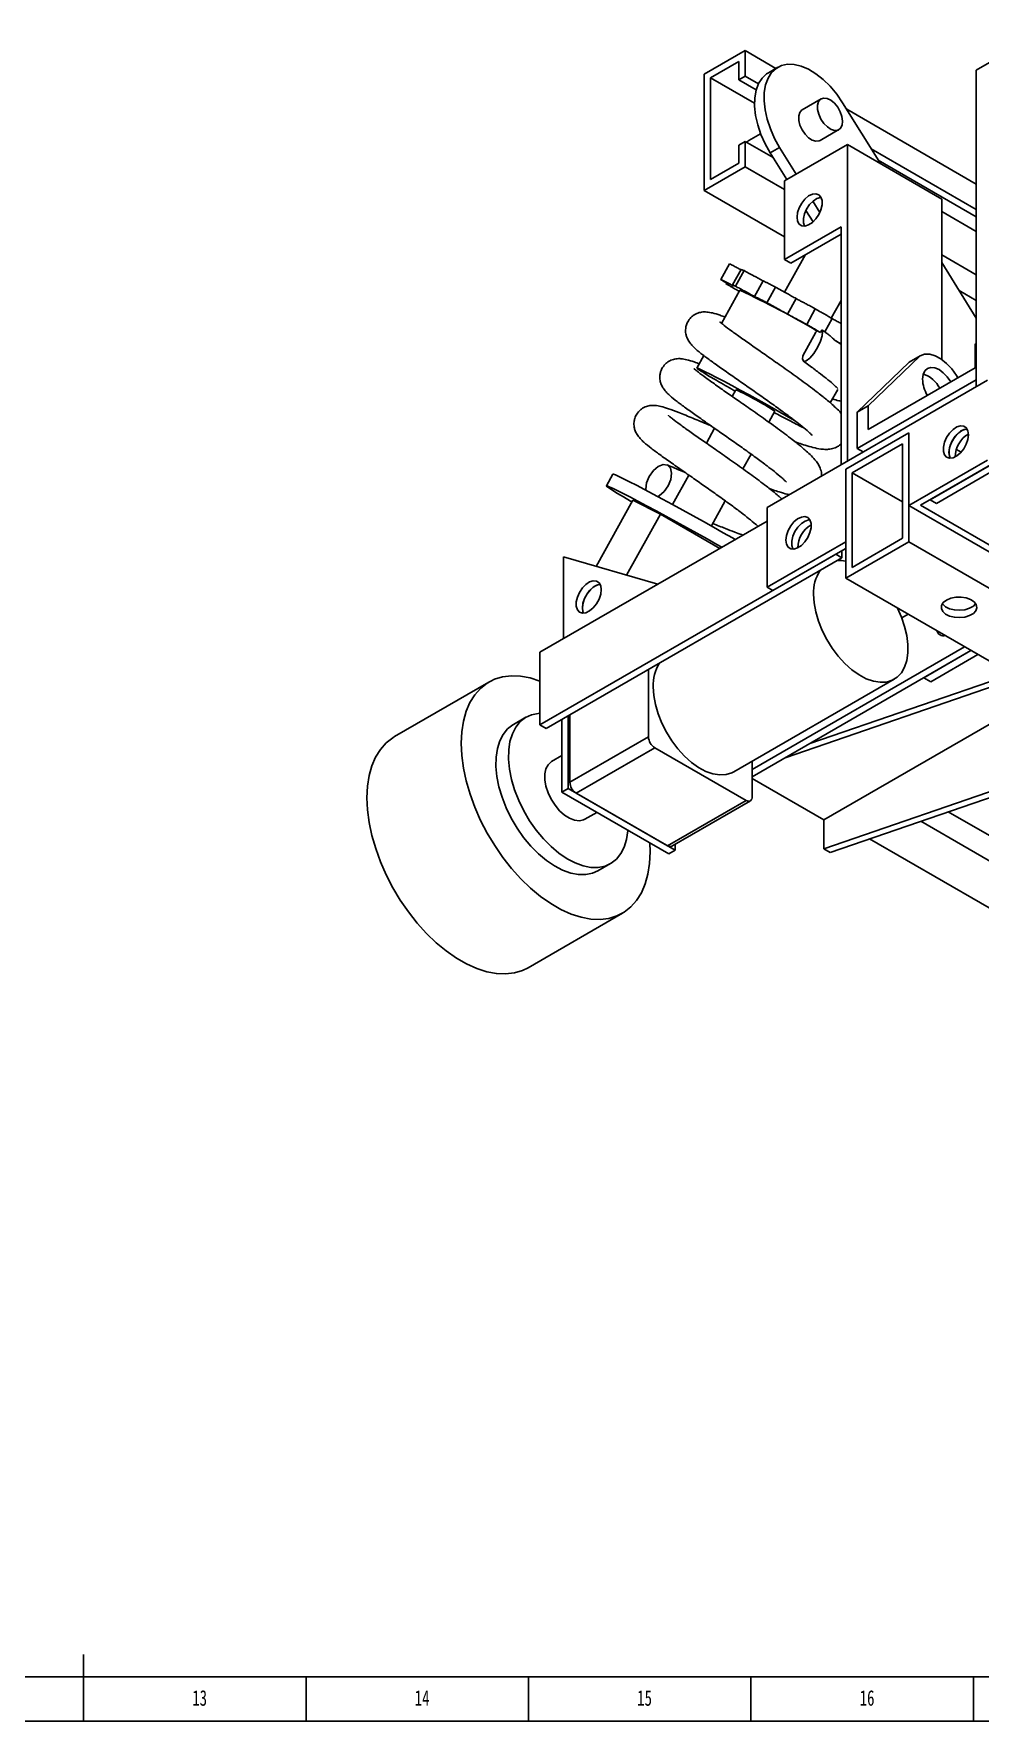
# Model space of a CAD drawing. Header units: millimetres. Extents: x 0 to 1189, y -577 to 841.
# Drawn here: x 590.8 to 803.5, y 0 to 379.3 of the extents above; entities that cross this region are included whole.
import ezdxf

# ---------------------------------------------------------------- set-up
doc = ezdxf.new("R2010")
doc.units = ezdxf.units.MM
doc.layers.add('10', color=7, linetype='Continuous')
doc.layers.add('5', color=7, linetype='Continuous')
doc.styles.add('SLDTEXTSTYLE5', font='TXT', dxfattribs={"width": 0.7})

msp = doc.modelspace()

# ---------------------------------------------------------------- linework, layer by layer
at = {"color": 7, "linetype": 'Continuous', "lineweight": 25}
for p, q in [((816.79643, 379.25773), (802.6543, 371.09365)), ((741.48956, 370.1568), (750.68195, 375.46345)), ((749.26773, 373.01396), (742.90377, 369.34012)), ((749.26773, 368.93126), (749.26773, 373.01396)), ((750.68195, 375.46345), (750.68195, 369.74767)), ((757.60288, 371.46808), (750.68195, 375.46345)), ((758.0318, 371.71569), (755.91048, 370.49108)), ((741.48956, 344.02749), (741.48956, 370.1568)), ((742.90377, 369.34012), (742.90377, 346.47698)), ((752.80327, 363.62527), (742.90377, 369.34012)), ((750.68195, 369.74767), (749.26773, 368.93126)), ((753.1875, 366.66842), (749.26773, 368.93126)), ((753.68891, 368.01178), (750.68195, 369.74767)), ((802.6543, 371.09365), (802.6543, 299.95515)), ((767.77399, 364.63838), (763.53135, 362.18916)), ((781.10379, 350.06176), (772.61196, 363.75648)), ((802.6543, 345.46045), (773.53234, 362.2722)), ((754.18103, 356.79133), (751.51054, 355.24969)), ((767.53103, 355.26076), (771.77367, 357.70999)), ((749.26773, 354.23352), (750.68195, 355.04993)), ((749.26773, 350.15082), (749.26773, 354.23352)), ((750.68195, 355.04993), (750.68195, 349.33414)), ((756.9848, 351.41136), (750.68195, 355.04993)), ((758.45041, 353.69344), (756.32909, 352.46882)), ((758.45041, 353.69344), (762.15736, 347.71527)), ((773.66292, 354.35728), (759.52078, 346.1932)), ((773.66292, 283.21878), (773.66292, 354.35728)), ((773.66292, 354.35728), (794.87612, 342.11116)), ((802.6543, 339.74467), (779.05266, 353.3696)), ((750.68195, 349.33414), (741.48956, 344.02749)), ((742.90377, 346.47698), (749.26773, 350.15082)), ((759.52078, 344.23159), (750.68195, 349.33414)), ((756.32909, 352.46882), (760.03604, 346.49066)), ((802.6543, 338.11185), (780.62964, 350.82642)), ((759.52078, 346.1932), (759.52078, 328.53188)), ((759.52078, 333.61828), (741.48956, 344.02749)), ((765.92749, 341.6352), (767.49025, 339.11493)), ((794.87612, 306.05371), (794.87612, 342.11116)), ((764.34793, 339.53689), (765.94565, 336.96026)), ((802.6543, 334.84688), (794.87612, 339.33712)), ((759.52078, 328.53188), (772.24871, 335.87955)), ((760.93499, 327.71547), (772.2487, 334.24674)), ((772.24871, 335.87955), (772.24871, 282.40238)), ((747.1815, 327.51983), (745.24773, 324.01993)), ((747.18399, 327.5219), (745.25023, 324.022)), ((749.78126, 326.30755), (747.8475, 322.80765)), ((759.52078, 328.53188), (760.93499, 327.71547)), ((764.24435, 329.62592), (759.57602, 321.17676)), ((802.6543, 325.04693), (794.87612, 329.53717)), ((802.6543, 315.30735), (794.87612, 327.85118)), ((746.64902, 322.93974), (746.38089, 323.13382)), ((750.44958, 326.01204), (748.51581, 322.51214)), ((754.73916, 323.7099), (752.80539, 320.21)), ((749.52871, 321.60223), (745.41317, 314.15357)), ((757.50454, 322.31462), (755.57077, 318.81472)), ((762.16893, 319.72249), (760.23516, 316.2226)), ((770.06138, 315.34079), (772.2487, 319.29959)), ((802.6543, 319.33114), (798.76811, 321.57459)), ((766.4585, 317.42036), (764.52474, 313.92046)), ((770.24788, 315.2328), (768.60241, 312.25468)), ((763.62505, 306.88468), (766.57227, 312.21882)), ((766.86428, 312.47127), (766.57226, 312.21881)), ((766.86427, 312.47127), (767.6115, 312.13787)), ((767.6115, 312.13787), (767.9383, 312.72936)), ((858.72258, 312.89535), (792.25454, 274.52417)), ((860.1368, 312.07894), (793.66876, 273.70776)), ((802.6543, 309.73312), (802.40634, 309.49407)), ((802.6543, 309.63721), (802.40634, 309.49407)), ((802.40634, 309.49407), (802.40634, 304.18656)), ((741.42063, 306.92753), (739.85988, 304.10275)), ((787.54974, 305.4277), (775.88984, 294.18642)), ((778.36471, 295.61513), (790.02461, 306.85641)), ((802.40634, 304.18656), (778.36471, 290.30762)), ((790.02461, 306.85641), (787.54974, 305.4277)), ((805.12917, 301.38387), (755.6317, 272.80958)), ((802.6543, 301.4718), (775.88984, 286.02101)), ((748.61271, 299.26663), (747.77834, 297.75652)), ((769.83301, 296.31749), (771.49776, 299.33049)), ((756.00684, 291.97144), (757.36553, 294.43051)), ((778.36471, 295.61513), (775.88984, 294.18642)), ((775.88984, 294.18642), (775.88984, 286.02101)), ((778.36471, 290.30762), (778.36471, 295.61513)), ((743.81387, 290.58129), (741.97704, 287.25683)), ((773.30937, 281.3816), (787.4515, 289.54568)), ((787.4515, 289.54568), (787.4515, 265.04946)), ((787.4515, 289.54568), (787.4515, 273.21486)), ((750.20554, 281.47174), (752.03284, 284.77895)), ((786.03729, 287.09619), (774.72358, 280.56493)), ((775.88984, 286.02101), (777.20344, 285.26268)), ((786.03729, 265.86613), (786.03729, 287.09619)), ((798.16211, 285.81154), (799.22274, 285.19925)), ((773.30937, 281.3816), (773.30937, 256.88538)), ((773.30937, 265.05079), (773.30937, 281.3816)), ((787.4515, 273.21486), (805.12917, 283.41997)), ((790.13322, 273.29956), (806.39668, 282.68825)), ((720.98023, 280.27158), (719.5299, 277.64666)), ((738.01257, 280.0816), (734.358, 273.46724)), ((774.72358, 280.56493), (774.72358, 259.33487)), ((786.03729, 274.03367), (774.72358, 280.56493)), ((725.45411, 274.43505), (717.22927, 259.54904)), ((731.64643, 271.31069), (725.45411, 274.43505)), ((743.11083, 268.63112), (746.23154, 274.27926)), ((787.4515, 273.21486), (824.22105, 251.98826)), ((824.07435, 253.70576), (790.13322, 273.29956)), ((793.66876, 273.70776), (792.25454, 274.52417)), ((755.63169, 269.71306), (704.5733, 240.23768)), ((724.05825, 257.57693), (731.64643, 271.31069)), ((731.64643, 271.31069), (745.0228, 263.58868)), ((755.6317, 272.80958), (755.6317, 254.84568)), ((774.72358, 259.33487), (786.03729, 265.86613)), ((704.5733, 223.90687), (771.04134, 262.27805)), ((755.6317, 254.84568), (773.30937, 265.05079)), ((756.8992, 254.11397), (773.16266, 263.50266)), ((771.04134, 262.27805), (772.45556, 261.46164)), ((772.45556, 263.09445), (772.45556, 261.46164)), ((773.16266, 263.50266), (773.30936, 263.41797)), ((773.30937, 256.88538), (787.4515, 265.04946)), ((787.4515, 265.04946), (1026.45359, 127.07649)), ((772.45556, 261.46164), (705.98752, 223.09046)), ((709.8766, 261.67238), (709.8766, 243.29921)), ((731.09096, 255.546), (709.8766, 261.67238)), ((755.6317, 254.84568), (756.8992, 254.11397)), ((1012.31145, 118.91241), (773.30937, 256.88538)), ((785.88589, 247.99058), (787.30158, 248.80784)), ((795.20341, 244.26138), (795.33359, 243.93533)), ((795.33359, 243.93533), (795.20918, 244.24288)), ((704.5733, 240.23768), (704.5733, 223.90687)), ((752.30301, 213.90587), (800.03157, 241.45898)), ((752.30301, 212.27305), (801.44578, 240.64257)), ((801.44578, 240.64257), (790.84033, 234.52017)), ((792.40124, 233.61908), (803.0067, 239.74147)), ((728.96849, 221.25181), (728.96849, 236.35709)), ((765.26703, 219.75702), (810.60683, 235.35401)), ((693.11006, 233.56037), (671.89685, 221.31425)), ((748.13514, 213.36556), (784.19759, 234.18396)), ((759.68202, 216.53286), (811.49313, 234.356)), ((790.84033, 234.52017), (792.40124, 233.61908)), ((817.43251, 230.92727), (768.35962, 202.59809)), ((701.43804, 225.66665), (698.60961, 224.03383)), ((704.5733, 223.90687), (705.98752, 223.09046)), ((709.52305, 208.80133), (709.52305, 225.13148)), ((710.93726, 209.61773), (710.93726, 225.94789)), ((711.29082, 211.04671), (711.29082, 226.15199)), ((711.29082, 211.04671), (728.96849, 221.25181)), ((709.52305, 217.05533), (707.18757, 215.70709)), ((712.70504, 208.59722), (730.3827, 218.80232)), ((750.8888, 206.96441), (730.3827, 218.80232)), ((836.94897, 219.66065), (768.35962, 196.06576)), ((769.77383, 195.24935), (838.8911, 219.02585)), ((752.30301, 215.77162), (752.30301, 207.78108)), ((710.93726, 209.61773), (709.52305, 208.80133)), ((733.56468, 194.92239), (709.52305, 208.80133)), ((734.9789, 195.7388), (710.93726, 209.61773)), ((733.21113, 196.75931), (712.70504, 208.59722)), ((752.30301, 211.86737), (768.35962, 202.59809)), ((733.21113, 196.75931), (750.8888, 206.96441)), ((734.21105, 196.66029), (751.88872, 206.86539)), ((714.68696, 202.71635), (717.37532, 204.26831)), ((768.35962, 202.59809), (768.35962, 196.06576)), ((885.03223, 147.49081), (790.1569, 202.26117)), ((877.07988, 157.79739), (796.36101, 204.3954)), ((875.83985, 142.18415), (778.63685, 198.29825)), ((734.9789, 195.7388), (733.56468, 194.92239)), ((734.9789, 197.10356), (734.9789, 195.7388)), ((768.35962, 196.06576), (769.77383, 195.24935)), ((717.60806, 191.12397), (720.43649, 192.75679)), ((701.89441, 169.35131), (723.10762, 181.59744))]:
    msp.add_line(p, q, dxfattribs=at)
at = {"color": 7, "linetype": 'Continuous', "lineweight": 25, "flags": 128}
for points in [[(772.61196, 363.75648), (771.28942, 365.6868), (769.8251, 367.44569), (768.25504, 368.98985), (766.61792, 370.28126), (764.95403, 371.28811), (763.30435, 371.98562), (761.70951, 372.35661), (760.20877, 372.39193), (758.83909, 372.09073), (757.63419, 371.46042), (756.62373, 370.51651), (755.83262, 369.28228), (755.2803, 367.78808), (754.98041, 366.07071), (754.9403, 364.17247), (755.16098, 362.14008), (755.63701, 360.02362), (756.35666, 357.87517), (757.30223, 355.74765), (758.45041, 353.69344)], [(755.91048, 370.49108), (755.51287, 370.23581), (754.50241, 369.2919), (753.7113, 368.05766), (753.15898, 366.56347), (752.85909, 364.84609), (752.81898, 362.94785), (753.03966, 360.91547), (753.51569, 358.799), (754.23534, 356.65055), (755.18091, 354.52304), (756.32909, 352.46882)], [(766.97011, 363.22349), (767.20462, 364.02328), (767.66742, 364.56992), (768.31737, 364.81483), (769.09675, 364.73626), (769.93628, 364.34117), (770.76138, 363.66469), (771.49873, 362.76691), (772.08282, 361.72762), (772.46174, 360.63914), (772.60183, 359.59822), (772.49064, 358.69732), (772.13805, 358.01651), (771.57539, 357.61626), (770.85265, 357.53215), (770.03405, 357.77165), (769.19233, 358.31349), (768.40228, 359.1095), (767.7341, 360.08897), (767.24716, 361.16488), (766.98472, 362.2416), (766.97011, 363.22349)], [(763.53135, 362.18916), (763.42532, 362.12109), (762.96232, 361.57471), (762.72758, 360.77514), (762.74194, 359.79339), (763.00415, 358.71672), (763.49089, 357.64077), (764.15892, 356.66116), (764.94889, 355.86492), (765.79059, 355.32281), (766.60925, 355.083), (767.33211, 355.16679), (767.53103, 355.26076)], [(751.06016, 354.8316), (751.29902, 355.0985), (751.51054, 355.24969)], [(762.34921, 338.02753), (762.47487, 337.13735), (762.84068, 336.47135), (763.41414, 336.08871), (764.1443, 336.02342), (764.96627, 336.28129), (765.80702, 336.8394), (766.59185, 337.64817), (767.25102, 338.63573), (767.72596, 339.71432), (767.97447, 340.78812), (767.97447, 341.76172), (767.72596, 342.54859), (767.25102, 343.07884), (766.59185, 343.30533), (765.80702, 343.20795), (764.96627, 342.79535), (764.1443, 342.10419), (763.41414, 341.19588), (762.84068, 340.15114), (762.47487, 339.06278), (762.34921, 338.02753)], [(767.75544, 342.49263), (767.62519, 342.48086), (766.80322, 342.22299), (765.96246, 341.66487), (765.17763, 340.85611), (764.51846, 339.86855), (764.04352, 338.78995), (763.79501, 337.71615), (763.79501, 336.74256), (764.01404, 336.01164)], [(763.62505, 306.8847), (763.58682, 306.09493), (763.86312, 305.63126), (764.44118, 305.71373), (765.233, 306.3298), (766.11802, 307.38566), (766.96152, 308.72059), (767.63506, 310.13134), (768.03613, 311.40314), (768.10365, 312.34237), (767.93831, 312.72936)], [(790.02461, 306.85641), (791.02514, 307.20988), (792.17419, 307.21074), (793.41924, 306.85894), (794.70339, 306.17058), (795.96794, 305.17711), (797.15509, 303.92395), (798.21059, 302.46835), (798.52625, 301.94663)], [(740.85107, 303.37548), (740.22475, 303.78801), (739.90279, 304.03507), (739.89286, 304.11077), (740.1952, 304.01331), (740.80261, 303.74501), (741.70061, 303.31227), (742.86776, 302.7254), (744.27626, 301.99841), (745.89252, 301.14861), (747.67798, 300.19629), (749.59009, 299.16415), (751.58324, 298.07679), (753.60992, 296.96014), (755.62179, 295.84083), (757.5709, 294.74555), (759.41075, 293.70042), (761.09748, 292.73035), (761.91996, 292.252)], [(790.5623, 301.63827), (790.6888, 302.67476), (791.05966, 303.49457), (791.64961, 304.04183), (792.41846, 304.27924), (793.31379, 304.19063), (794.27461, 303.78204), (795.23543, 303.0813), (796.13077, 302.13617), (796.89961, 301.01107), (796.90112, 301.00846)], [(800.88653, 289.13615), (800.76087, 290.02633), (800.39506, 290.69233), (799.8216, 291.07497), (799.09144, 291.14025), (798.26947, 290.88239), (797.42872, 290.32427), (796.64389, 289.51551), (795.98472, 288.52795), (795.50978, 287.44935), (795.26127, 286.37555), (795.26127, 285.40196), (795.50978, 284.61508), (795.98472, 284.08484), (796.64389, 283.85835), (797.42872, 283.95572), (798.26947, 284.36833), (799.09144, 285.05948), (799.8216, 285.96779), (800.39506, 287.01254), (800.76087, 288.10089), (800.88653, 289.13615)], [(796.49719, 285.1388), (796.62284, 286.17406), (796.98866, 287.26242), (797.56212, 288.30716), (798.29227, 289.21547), (799.11424, 289.90663), (799.95499, 290.31923), (800.58865, 290.42318)], [(800.58865, 290.42318), (800.35895, 290.40854), (799.53698, 290.15067), (798.69623, 289.59255), (797.9114, 288.78379), (797.25223, 287.79623), (796.77728, 286.71764), (796.52878, 285.64384), (796.52878, 284.67024), (796.77728, 283.88337), (796.79506, 283.85177)], [(796.79506, 283.85177), (796.62284, 284.24862), (796.49719, 285.1388)], [(730.98615, 275.28345), (731.35833, 275.42728), (732.46003, 276.35971), (733.3796, 277.65128), (733.97707, 279.10538), (734.16146, 280.50063), (733.90471, 281.62462), (733.2459, 282.30623), (732.28534, 282.44168), (731.16925, 282.01037), (730.06756, 281.07795), (729.14798, 279.78638), (728.55052, 278.33228), (728.36613, 276.93703), (728.4337, 276.64119)], [(725.23586, 274.04006), (724.92212, 274.22341), (723.34541, 275.1536), (722.013, 275.95568), (720.94866, 276.61533), (720.1714, 277.12078), (719.69508, 277.46302), (719.5282, 277.63593), (719.67374, 277.63644), (720.1291, 277.46452), (720.88615, 277.12326), (721.9314, 276.61873), (723.24617, 275.95994), (724.80702, 275.15866), (726.58609, 274.22916), (728.55163, 273.18806), (730.66856, 272.05391), (732.89911, 270.84697), (735.20348, 269.58877), (737.54054, 268.30176), (739.86859, 267.00891), (742.14608, 265.73329), (744.33237, 264.49766), (745.47261, 263.84835)], [(720.98023, 280.27158), (721.12406, 280.26136), (721.57942, 280.08944), (722.33648, 279.74818), (723.38172, 279.24365), (724.6965, 278.58487), (726.25735, 277.78358), (728.03641, 276.85409), (730.00195, 275.81298), (732.11889, 274.67884), (734.34943, 273.4719), (736.6538, 272.21369), (738.99087, 270.92668), (741.31891, 269.63383), (743.5964, 268.35821), (745.7827, 267.12258), (747.83878, 265.94899), (748.47638, 265.58239)], [(759.87434, 265.46032), (760, 264.57014), (760.36581, 263.90414), (760.93927, 263.5215), (761.66942, 263.45621), (762.4914, 263.71408), (763.33215, 264.27219), (764.11698, 265.08096), (764.77615, 266.06852), (765.25109, 267.14711), (765.4996, 268.22091), (765.4996, 269.19451), (765.25109, 269.98138), (764.77615, 270.51163), (764.11698, 270.73812), (763.33215, 270.64074), (762.4914, 270.22814), (761.66942, 269.53698), (760.93927, 268.62868), (760.36581, 267.58393), (760, 266.49558), (759.87434, 265.46032)], [(765.23331, 270.01298), (765.00361, 269.99834), (764.18164, 269.74047), (763.34089, 269.18235), (762.55606, 268.37359), (761.89689, 267.38603), (761.42195, 266.30743), (761.17344, 265.23363), (761.17344, 264.26004), (761.42195, 263.47316), (761.43972, 263.44157)], [(765.23331, 270.01298), (765.00361, 269.99834), (764.18164, 269.74047), (763.34089, 269.18235), (762.55606, 268.37359), (761.89689, 267.38603), (761.42195, 266.30743), (761.17344, 265.23363), (761.17344, 264.26004), (761.42195, 263.47316), (761.43972, 263.44157)], [(718.36189, 254.32271), (718.23623, 255.21289), (717.87041, 255.87889), (717.29695, 256.26153), (716.5668, 256.32682), (715.74483, 256.06895), (714.90407, 255.51083), (714.11924, 254.70207), (713.46007, 253.71451), (712.98513, 252.63591), (712.73662, 251.56211), (712.73662, 250.58852), (712.98513, 249.80164), (713.46007, 249.2714), (714.11924, 249.04491), (714.90407, 249.14229), (715.74483, 249.55489), (716.5668, 250.24605), (717.29695, 251.15435), (717.87041, 252.1991), (718.23623, 253.28745), (718.36189, 254.32271)], [(714.11925, 250.24067), (714.24491, 251.27593), (714.61072, 252.36428), (715.18418, 253.40903), (715.91433, 254.31734), (716.73631, 255.0085), (717.57706, 255.4211), (718.11127, 255.52219)], [(718.11127, 255.52219), (717.38267, 255.35191), (716.53957, 254.86988), (715.73273, 254.12161), (715.03385, 253.17358), (714.50501, 252.11003), (714.19322, 251.02547), (714.12617, 250.01625), (714.30983, 249.17206), (714.36987, 249.04119)], [(784.9084, 250.1894), (785.81531, 248.17051), (786.53585, 246.07409), (787.02579, 244.00348), (787.27367, 242.00719), (787.27367, 240.13202), (787.02579, 238.42193), (786.53585, 236.91699), (785.81531, 235.65248), (784.88107, 234.65805), (783.75504, 233.957), (782.4636, 233.56576), (781.03703, 233.4935), (779.50875, 233.74191), (777.9146, 234.30518), (776.29193, 235.1701), (774.67879, 236.3164), (773.11299, 237.7172), (771.63121, 239.33969), (770.26821, 241.14581), (769.05591, 243.09325), (768.02274, 245.13636), (767.19292, 247.22724), (766.5859, 249.31689), (766.2159, 251.35633), (766.09159, 253.29776), (766.09159, 253.29776)], [(795.93678, 251.98693), (796.89613, 252.39567), (798.02156, 252.62301), (799.21307, 252.64875), (800.36478, 252.47059), (801.37436, 252.10438), (802.15211, 251.58266), (802.62891, 250.95177), (802.76241, 250.26777), (802.54074, 249.59145), (801.9836, 248.98289), (801.14049, 248.49618), (800.08632, 248.17455), (798.91478, 248.04658), (797.72993, 248.12364), (796.63708, 248.3989), (795.73332, 248.84788), (795.09896, 249.4307), (794.79036, 250.09557), (794.83494, 250.78341), (795.22875, 251.43311), (795.93678, 251.98693)], [(795.02364, 251.17065), (795.09896, 251.06378), (795.73332, 250.48097), (796.63708, 250.03198), (797.72993, 249.75673), (798.91478, 249.67966), (800.08632, 249.80763), (801.14049, 250.12926), (801.9836, 250.61598), (802.50678, 251.17065)], [(714.36987, 249.04119), (714.24491, 249.35049), (714.11925, 250.24067)], [(704.5733, 233.77353), (702.40109, 234.46676), (700.22558, 234.87173), (698.1425, 234.95672), (696.17626, 234.72072), (694.34991, 234.16652), (692.68488, 233.3006), (691.20068, 232.13311), (689.91472, 230.67775), (688.84206, 228.95158), (687.99529, 226.97483), (687.38433, 224.77068), (687.01635, 222.36497), (686.89566, 219.78591), (687.02367, 217.06374), (687.39889, 214.23036), (688.01692, 211.319), (688.87049, 208.36379), (689.94963, 205.39938), (691.24167, 202.46053), (692.73145, 199.58168), (694.40152, 196.79659), (696.2323, 194.13791), (698.20232, 191.63682), (700.28848, 189.32263), (702.46634, 187.22248), (704.71034, 185.361), (706.99419, 183.75999), (709.2911, 182.43825), (711.57416, 181.41125), (713.81659, 180.69104), (715.9921, 180.28607), (718.07518, 180.20108), (720.04142, 180.43708), (721.86776, 180.99129), (723.53279, 181.85721), (725.01699, 183.02469), (726.30295, 184.48006), (727.37561, 186.20623), (728.22238, 188.18298), (728.83334, 190.38713), (729.20132, 192.79284), (729.32201, 195.37189), (729.24844, 197.4141)], [(748.13514, 213.36556), (747.69259, 213.13859), (746.40116, 212.74735), (744.97458, 212.67509), (743.4463, 212.92351), (741.85215, 213.48678), (740.22949, 214.3517), (738.61635, 215.49799), (737.05054, 216.8988), (735.56877, 218.52128), (734.20576, 220.32741), (732.99346, 222.27485), (731.9603, 224.31795), (731.13048, 226.40884), (730.52345, 228.49849), (730.15345, 230.53793), (730.02915, 232.47935)], [(698.60961, 224.03383), (698.47164, 223.95183), (697.28677, 223.0198), (696.3035, 221.80014), (695.54014, 220.31557), (695.01091, 218.59373), (694.72567, 216.66671), (694.68974, 214.57039), (694.90377, 212.34384), (695.36379, 210.02854), (696.06123, 207.66759), (696.98309, 205.305), (698.11221, 202.98476), (699.42754, 200.7501), (700.90458, 198.64266), (702.51584, 196.70167), (704.23127, 194.96331), (706.01894, 193.45995), (707.84554, 192.21961), (709.67704, 191.26537), (711.47933, 190.61503), (713.21884, 190.28069), (714.86316, 190.26859), (716.38165, 190.57894), (717.60806, 191.12397)], [(704.5733, 226.5489), (704.18294, 226.52204), (702.66445, 226.21168), (701.30006, 225.58465), (700.1152, 224.65262), (699.13192, 223.43296), (698.36857, 221.94838), (697.83934, 220.22654), (697.5541, 218.29952), (697.51816, 216.20321), (697.7322, 213.97666), (698.19222, 211.66135), (698.88966, 209.30041), (699.81152, 206.93781), (700.94064, 204.61757), (702.25596, 202.38292), (703.73301, 200.27547), (705.34426, 198.33449), (707.0597, 196.59613), (708.84737, 195.09277), (710.67397, 193.85242), (712.50547, 192.89819), (714.30776, 192.24785), (716.04727, 191.91351), (717.69158, 191.9014), (719.21008, 192.21176), (720.57447, 192.83879), (721.75933, 193.77082), (722.7426, 194.99048), (723.50596, 196.47506), (724.03519, 198.19689), (724.32043, 200.12392), (724.33022, 200.25333)], [(671.89685, 221.31425), (671.47168, 221.05447), (669.98748, 219.88699), (668.70152, 218.43163), (667.62886, 216.70545), (666.78209, 214.7287), (666.17113, 212.52456), (665.80315, 210.11885), (665.68246, 207.53979), (665.81047, 204.81762), (666.18569, 201.98424), (666.80371, 199.07288), (667.65729, 196.11767), (668.73642, 193.15326), (670.02846, 190.2144), (671.51825, 187.33555), (673.18832, 184.55047), (675.0191, 181.89179), (676.98911, 179.3907), (679.07528, 177.07651), (681.25313, 174.97636), (683.49713, 173.11487), (685.78098, 171.51387), (688.0779, 170.19212), (690.36095, 169.16513), (692.60338, 168.44492), (694.77889, 168.03995), (696.86198, 167.95496), (698.82821, 168.19096), (700.65456, 168.74516), (701.89441, 169.35131)], [(707.18757, 215.70709), (707.08128, 215.64214), (706.38874, 214.98643), (705.90888, 214.0607), (705.66414, 212.90824), (705.66598, 211.58293), (705.91428, 210.14674), (706.39746, 208.66684), (707.09292, 207.21241), (707.96813, 205.85147), (708.98217, 204.64765), (710.08764, 203.65724), (711.23283, 202.92655), (712.3642, 202.48975), (713.42885, 202.36726), (714.377, 202.56481), (714.68696, 202.71635)]]:
    msp.add_lwpolyline(points, dxfattribs=at)
at = {"color": 7, "linetype": 'Continuous', "lineweight": 25}
for centre, radius, start, end in [((661.38987, 133.50995), 207.71895, 59.4739498, 64.8925109), ((798.34781, 301.96077), 7.79219, 182.3720184, 210.7433802), ((788.68494, 296.69891), 6.42354, 26.6463053, 71.5082424), ((717.18086, 232.0397), 74.21201, 57.2152275, 64.9416332), ((803.84742, 284.16123), 5.93238, 119.9815317, 180.0238263), ((768.49209, 263.75103), 5.93238, 119.9815631, 180.0237949), ((775.06452, 253.73494), 8.98357, 147.1143428, 182.789425), ((771.96756, 253.85415), 7.01258, 78.9688423, 94.7839546), ((795.26491, 245.44942), 1.52083, 194.864062, 285.1412698), ((739.00207, 232.91654), 8.98357, 147.1143428, 182.789425), ((732.03892, 221.39153), 3.07361, 182.6054441, 237.3946177), ((714.36125, 211.18643), 3.07361, 182.6054441, 237.3946177), ((751.44086, 207.64123), 0.87342, 230.7968377, 9.2140989), ((733.79697, 197.57708), 1.00597, 234.3828198, 294.3067517)]:
    msp.add_arc(centre, radius, start, end, dxfattribs=at)
for points, knots in [([(747.18399, 327.5219), (747.30096, 327.47253), (747.53371, 327.37429), (748.30952, 326.98232), (749.27191, 326.46726), (749.60584, 326.30007), (749.74001, 326.2329)], [0, 0, 0, 0, 0.3037792886, 0.6044630984, 0.8410714134, 1, 1, 1, 1]), ([(749.79491, 326.30006), (749.7911, 326.30344), (749.75073, 326.33922), (749.95742, 326.25114), (750.28542, 326.09179), (750.44958, 326.01204)], [0, 0, 0, 0, 0.049503204, 0.524262826, 1, 1, 1, 1]), ([(747.14923, 322.82517), (747.05277, 322.88842), (746.86007, 323.01479), (746.16569, 323.41885), (745.61019, 323.75248), (745.28061, 323.96819), (745.26036, 324.00405), (745.25023, 324.022)], [0, 0, 0, 0, 0.186140627, 0.371831639, 0.557476202, 0.77850968, 1, 1, 1, 1]), ([(745.25023, 324.022), (745.36677, 323.97288), (745.59868, 323.87514), (746.38031, 323.47974), (747.43039, 322.9187), (747.82095, 322.72384), (748.01561, 322.62672)], [0, 0, 0, 0, 0.282280419, 0.56168443, 0.781547655, 1, 1, 1, 1]), ([(746.41342, 323.12377), (746.43169, 323.12675), (746.4673, 323.13255), (747.09711, 322.8169), (747.13189, 322.82242), (747.14923, 322.82517)], [0, 0, 0, 0, 0.345574091, 0.673840896, 1, 1, 1, 1]), ([(749.3908, 321.35264), (749.21571, 321.45118), (748.75621, 321.7098), (747.98028, 322.14959), (747.21079, 322.59814), (746.83641, 322.82579), (746.64902, 322.93974)], [0, 0, 0, 0, 0.153928608, 0.403970201, 0.701678365, 1, 1, 1, 1]), ([(748.08357, 322.60977), (748.09956, 322.60438), (748.1634, 322.58286), (747.8846, 322.76), (747.80911, 322.83469), (748.00638, 322.76075), (748.34589, 322.59507), (748.51581, 322.51214)], [0, 0, 0, 0, 0.070813118, 0.282818136, 0.494768121, 0.747124318, 1, 1, 1, 1]), ([(748.51581, 322.51214), (748.83639, 322.34634), (749.47428, 322.01642), (750.67195, 321.37298), (751.85012, 320.72056), (752.48765, 320.37983), (752.80539, 320.21)], [0, 0, 0, 0, 0.2822799233, 0.5616844492, 0.7815470024, 1, 1, 1, 1]), ([(750.44958, 326.01204), (750.77016, 325.84623), (751.40805, 325.51631), (752.60572, 324.87288), (753.78389, 324.22046), (754.42142, 323.87972), (754.73916, 323.7099)], [0, 0, 0, 0, 0.2822799233, 0.5616844492, 0.7815470024, 1, 1, 1, 1]), ([(754.73916, 323.7099), (754.94121, 323.60627), (755.34484, 323.39924), (755.51648, 323.33569), (755.91382, 323.14651), (756.5936, 322.79804), (757.20069, 322.47587), (757.50454, 322.31462)], [0, 0, 0, 0, 0.1861395251, 0.371831674, 0.557475115, 0.7785103224, 1, 1, 1, 1]), ([(752.80539, 320.21), (753.00745, 320.10637), (753.41107, 319.89934), (753.58271, 319.83579), (753.98006, 319.64661), (754.65983, 319.29814), (755.26692, 318.97597), (755.57077, 318.81472)], [0, 0, 0, 0, 0.186139528, 0.371831679, 0.557475122, 0.778510086, 1, 1, 1, 1]), ([(755.57077, 318.81472), (756.00948, 318.57666), (756.88243, 318.10296), (758.17523, 317.38391), (759.16581, 316.81491), (759.87948, 316.41961), (760.23516, 316.2226)], [0, 0, 0, 0, 0.282280383, 0.561684553, 0.781547775, 1, 1, 1, 1]), ([(757.50454, 322.31462), (757.94325, 322.07656), (758.8162, 321.60286), (760.109, 320.88381), (761.09957, 320.31481), (761.81324, 319.91951), (762.16893, 319.72249)], [0, 0, 0, 0, 0.282280383, 0.561684553, 0.781547775, 1, 1, 1, 1]), ([(762.16893, 319.72249), (762.45793, 319.5663), (763.03525, 319.25429), (763.63435, 318.94762), (764.41387, 318.53656), (765.3891, 318.00963), (766.10179, 317.61692), (766.4585, 317.42036)], [0, 0, 0, 0, 0.186140054, 0.371831841, 0.557475724, 0.778509322, 1, 1, 1, 1]), ([(746.19716, 315.57251), (745.81146, 315.71862), (744.7554, 316.1187), (743.45342, 316.5013), (742.16791, 316.7487), (741.00957, 316.75089), (740.03179, 316.50601), (739.27295, 316.11256), (738.58276, 315.60687), (737.92216, 314.83558), (737.49203, 313.89383), (737.31896, 313.10502), (737.28812, 312.34844), (737.36717, 311.69988), (737.58549, 310.95616), (738.02358, 310.11861), (738.70432, 309.24852), (739.76627, 308.2152), (741.15172, 307.11289), (743.06892, 305.69145), (745.46603, 303.97773), (748.17164, 302.08684), (750.98598, 300.12546), (753.78198, 298.17387), (756.55271, 296.21168), (759.15928, 294.33235), (761.368, 292.67872), (763.23951, 291.22354), (764.46941, 290.18788), (765.25292, 289.49064), (765.68492, 289.0539), (765.73633, 289.02487), (765.75896, 289.01208)], [0, 0, 0, 0, 0.027131837, 0.074287818, 0.112709801, 0.142921143, 0.168173169, 0.179519448, 0.190302004, 0.210146642, 0.226659033, 0.239416504, 0.248950391, 0.262097342, 0.281334935, 0.30635849, 0.336038139, 0.36499956, 0.419016214, 0.472020311, 0.527040751, 0.582749302, 0.635024202, 0.68369851, 0.733806501, 0.786059145, 0.832875512, 0.873580176, 0.921966205, 0.949423654, 0.977728003, 1, 1, 1, 1]), ([(760.23516, 316.2226), (760.52417, 316.0664), (761.10148, 315.75439), (761.70058, 315.44773), (762.4801, 315.03666), (763.45534, 314.50974), (764.16803, 314.11702), (764.52474, 313.92046)], [0, 0, 0, 0, 0.186140054, 0.371831841, 0.557475724, 0.778509322, 1, 1, 1, 1]), ([(766.4585, 317.42036), (766.89779, 317.17383), (767.7719, 316.68328), (768.81342, 316.08128), (769.35098, 315.74817), (769.94955, 315.40422), (770.24788, 315.2328)], [0, 0, 0, 0, 0.282280591, 0.561683917, 0.781547823, 1, 1, 1, 1]), ([(770.24788, 315.2328), (770.54667, 315.06563), (771.14353, 314.7317), (771.79413, 314.38179), (772.17025, 314.17506), (772.2487, 314.13194)], [0, 0, 0, 0, 0.442377091, 0.883690259, 1, 1, 1, 1]), ([(772.2487, 293.89694), (772.22823, 293.93063), (771.91306, 294.44923), (771.17086, 295.07701), (770.07385, 296.12779), (769.06712, 296.97453), (768.11802, 297.75038), (766.96279, 298.66185), (765.4846, 299.78336), (763.75196, 301.06775), (761.4167, 302.76083), (758.4909, 304.82924), (755.24428, 307.0961), (752.35867, 309.10566), (749.80145, 310.89913), (747.59402, 312.47986), (746.15904, 313.55946), (745.30008, 314.23199), (745.01394, 314.5116), (745.04641, 314.42384), (745.05397, 314.40339)], [0, 0, 0, 0, 0.004426976, 0.068152209, 0.122529902, 0.162985127, 0.193530854, 0.235128059, 0.290771463, 0.342052948, 0.396313625, 0.495628793, 0.583729909, 0.662975658, 0.7423419, 0.822585318, 0.902015385, 0.941939601, 0.986472302, 1, 1, 1, 1]), ([(764.52474, 313.92046), (764.88683, 313.71746), (765.60977, 313.31215), (766.75478, 312.65518), (767.28732, 312.33362), (767.6115, 312.13787)], [0, 0, 0, 0, 0.28192927, 0.562881299, 1, 1, 1, 1]), ([(768.60241, 312.25468), (768.44042, 312.37353), (768.19393, 312.55439), (768.00355, 312.68466), (767.93828, 312.72932)], [0, 0, 0, 0, 0.657175258, 1, 1, 1, 1]), ([(770.89986, 310.31133), (770.65954, 310.55347), (770.1739, 311.04277), (769.50763, 311.60234), (768.94173, 312.00846), (768.68685, 312.19341), (768.60241, 312.25468)], [0, 0, 0, 0, 0.334357434, 0.675667909, 0.892552062, 1, 1, 1, 1]), ([(772.2487, 309.50928), (772.09187, 309.6052), (771.72998, 309.82653), (771.2001, 310.13599), (770.89986, 310.31133)], [0, 0, 0, 0, 0.4333801975, 1, 1, 1, 1]), ([(770.89986, 310.31133), (771.31743, 310.0796), (771.78841, 309.81822), (772.20182, 309.58273), (772.2487, 309.55603)], [0, 0, 0, 0, 0.886604742, 1, 1, 1, 1]), ([(740.39586, 305.07281), (740.01016, 305.21893), (738.9541, 305.61901), (737.65212, 306.0016), (736.36661, 306.249), (735.20828, 306.2512), (734.2305, 306.00632), (733.47165, 305.61288), (732.78147, 305.10717), (732.12086, 304.33588), (731.69073, 303.39413), (731.51766, 302.60533), (731.48682, 301.84875), (731.56588, 301.20019), (731.78419, 300.45646), (732.22228, 299.61891), (732.90303, 298.74883), (733.96497, 297.71551), (735.35042, 296.61321), (737.26762, 295.19175), (739.66473, 293.47803), (742.37034, 291.58715), (745.18468, 289.62577), (747.98068, 287.67418), (750.75141, 285.71198), (753.35798, 283.83266), (755.5667, 282.17902), (757.43821, 280.72386), (758.66812, 279.68819), (759.45162, 278.99095), (759.88363, 278.55421), (759.93503, 278.52518), (759.95767, 278.51239)], [0, 0, 0, 0, 0.027131838, 0.074287819, 0.112709801, 0.142921143, 0.168173107, 0.179519384, 0.190302015, 0.210146652, 0.226659046, 0.239416515, 0.248950403, 0.262097354, 0.281334948, 0.3063585, 0.336038154, 0.364999574, 0.41901614, 0.472020321, 0.527040762, 0.582749275, 0.635024207, 0.683698518, 0.733806509, 0.786059154, 0.832875522, 0.873580184, 0.921966216, 0.949423679, 0.977728007, 1, 1, 1, 1]), ([(767.86885, 279.87394), (767.87276, 280.06054), (767.8855, 280.66952), (767.42017, 282.11548), (766.51918, 283.40734), (765.38413, 284.60455), (764.26991, 285.62317), (763.26627, 286.47566), (762.31658, 287.25042), (761.16155, 288.16227), (759.68329, 289.28364), (757.95067, 290.56807), (755.6154, 292.26114), (752.68961, 294.32956), (749.44298, 296.59641), (746.55737, 298.60597), (744.00015, 300.39943), (741.79273, 301.98018), (740.35774, 303.05977), (739.49878, 303.7323), (739.21264, 304.0119), (739.24511, 303.92415), (739.25267, 303.9037)], [0, 0, 0, 0, 0.014888082, 0.048590444, 0.122375055, 0.178550594, 0.22648602, 0.262148409, 0.289075304, 0.325744381, 0.374795575, 0.420001608, 0.467833887, 0.555382955, 0.633046426, 0.702903736, 0.772867248, 0.843604127, 0.913623908, 0.948818091, 0.988074886, 1, 1, 1, 1]), ([(763.77722, 305.67826), (764.19269, 305.37825), (765.42244, 304.49026), (767.16536, 303.18019), (769.04203, 301.72269), (770.27052, 300.68766), (771.05426, 299.99031), (771.48621, 299.5536), (771.53762, 299.52456), (771.56026, 299.51178)], [0, 0, 0, 0, 0.100438062, 0.297287898, 0.468439707, 0.671889536, 0.787340466, 0.906352432, 1, 1, 1, 1]), ([(748.44605, 298.96501), (748.35877, 299.01399), (747.57134, 299.4558), (746.17076, 300.25398), (744.31582, 301.32008), (742.66095, 302.28765), (741.54641, 302.95225), (740.99805, 303.28602), (740.85107, 303.37548)], [0, 0, 0, 0, 0.026856291, 0.242294159, 0.463604944, 0.686996565, 0.916107386, 1, 1, 1, 1]), ([(770.31189, 297.18422), (770.80515, 297.0305), (771.49688, 296.81493), (772.08109, 296.70719), (772.24871, 296.67628)], [0, 0, 0, 0, 0.713088183, 1, 1, 1, 1]), ([(738.96593, 292.84365), (737.86919, 293.29409), (735.82756, 294.1326), (733.52792, 294.99233), (731.84197, 295.50787), (730.56699, 295.74819), (729.40664, 295.75173), (728.42923, 295.50661), (727.67035, 295.11319), (726.98017, 294.60748), (726.31956, 293.8362), (725.88943, 292.89445), (725.71636, 292.10564), (725.68553, 291.34906), (725.76458, 290.7005), (725.98289, 289.95677), (726.42098, 289.11922), (727.10173, 288.24914), (728.16367, 287.21581), (729.54913, 286.11351), (731.46633, 284.69206), (733.86343, 282.97834), (736.56904, 281.08746), (739.38339, 279.12608), (742.17936, 277.1745), (744.95021, 275.21224), (747.5563, 273.33319), (749.76658, 271.67866), (751.63285, 270.22647), (752.8696, 269.19024), (753.40316, 268.70573), (753.59111, 268.53506)], [0, 0, 0, 0, 0.062141691, 0.115678828, 0.160949572, 0.197835567, 0.22683912, 0.251081559, 0.261974244, 0.272325807, 0.291377012, 0.307229368, 0.319476719, 0.328629461, 0.34125093, 0.35971934, 0.383742594, 0.412235723, 0.44003932, 0.491896417, 0.542781557, 0.595602387, 0.649083788, 0.699268874, 0.745997282, 0.794102057, 0.844265747, 0.889210498, 0.92828787, 0.974739524, 1, 1, 1, 1]), ([(758.90992, 274.70206), (758.72498, 274.87439), (758.26427, 275.30371), (757.46186, 275.9771), (756.51631, 276.75035), (755.35983, 277.66274), (753.8821, 278.78391), (752.14934, 280.06839), (749.81412, 281.76144), (746.8883, 283.82986), (743.64168, 286.09672), (740.75607, 288.10628), (738.19885, 289.89974), (735.99143, 291.48048), (734.55644, 292.56008), (733.69749, 293.23261), (733.41134, 293.51221), (733.44381, 293.42446), (733.45138, 293.40401)], [0, 0, 0, 0, 0.029990626, 0.074712316, 0.108479439, 0.154463546, 0.215975194, 0.272664896, 0.332647989, 0.442437074, 0.539829414, 0.627432482, 0.715168803, 0.803874938, 0.891681815, 0.935816505, 0.985045556, 1, 1, 1, 1]), ([(743.00488, 291.14548), (742.81983, 291.22399), (741.36478, 291.84134), (740.08391, 292.37653), (738.96593, 292.84365)], [0, 0, 0, 0, 0.1271783657, 1, 1, 1, 1]), ([(763.91584, 290.63744), (763.78069, 290.70233), (763.32587, 290.9207), (762.18132, 291.50327), (760.56917, 292.34081), (758.88075, 293.23354), (757.70862, 293.86459), (757.20319, 294.1367)], [0, 0, 0, 0, 0.10155666, 0.341771668, 0.589367362, 0.822934054, 1, 1, 1, 1]), ([(761.96843, 287.51989), (762.20864, 287.43499), (762.96946, 287.16608), (764.33906, 286.71858), (766.05184, 286.22595), (767.51393, 285.9207), (768.8407, 285.81565), (769.99604, 285.89566), (771.16855, 286.29482), (771.9063, 286.70591), (772.20924, 287.0253), (772.2487, 287.06691)], [0, 0, 0, 0, 0.059882293, 0.189660534, 0.36036583, 0.553206875, 0.679988668, 0.793103697, 0.896644746, 0.986536348, 1, 1, 1, 1]), ([(737.20358, 280.64579), (737.01853, 280.72431), (735.56348, 281.34165), (734.28261, 281.87684), (733.16464, 282.34396)], [0, 0, 0, 0, 0.127178369, 1, 1, 1, 1]), ([(756.16713, 277.0202), (756.40745, 276.93513), (757.1686, 276.66569), (758.5328, 276.22674), (759.77677, 275.84047), (760.4539, 275.71337), (760.61074, 275.68393)], [0, 0, 0, 0, 0.1454068302, 0.4605353884, 0.8750440195, 1, 1, 1, 1]), ([(743.42586, 269.20129), (744.38894, 268.81105), (746.11669, 268.11097), (748.24031, 267.2934), (749.5257, 266.81427), (750.10568, 266.61163), (750.20136, 266.5782)], [0, 0, 0, 0, 0.394524905, 0.707768655, 0.951789366, 1, 1, 1, 1])]:
    msp.add_open_spline(points, degree=3, knots=knots, dxfattribs=at)
at = {"layer": '5', "lineweight": 25}
msp.add_line((602, 0), (602, 15), dxfattribs=at)
at = {"layer": '5', "color": 7, "lineweight": 25}
msp.add_line((0, 10), (1179, 10), dxfattribs=at)
at = {"layer": '5'}
for p, q in [((652, 0), (652, 10)), ((702, 0), (702, 10)), ((752, 0), (752, 10)), ((802, 0), (802, 10))]:
    msp.add_line(p, q, dxfattribs=at)
at = {"layer": '5', "color": 7}
msp.add_line((0, 0), (1189, 0), dxfattribs=at)

# ---------------------------------------------------------------- texts
at = {"layer": '10', "char_height": 3.5, "attachment_point": 2, "style": 'SLDTEXTSTYLE5'}
for s, insert in [('13', (628.08889, 6.98752)), ('14', (678.08889, 6.98752)), ('15', (728.08889, 6.98752)), ('16', (778.09132, 6.98752))]:
    msp.add_mtext(s, dxfattribs=dict(at, insert=insert))

doc.saveas('drawing.dxf')
